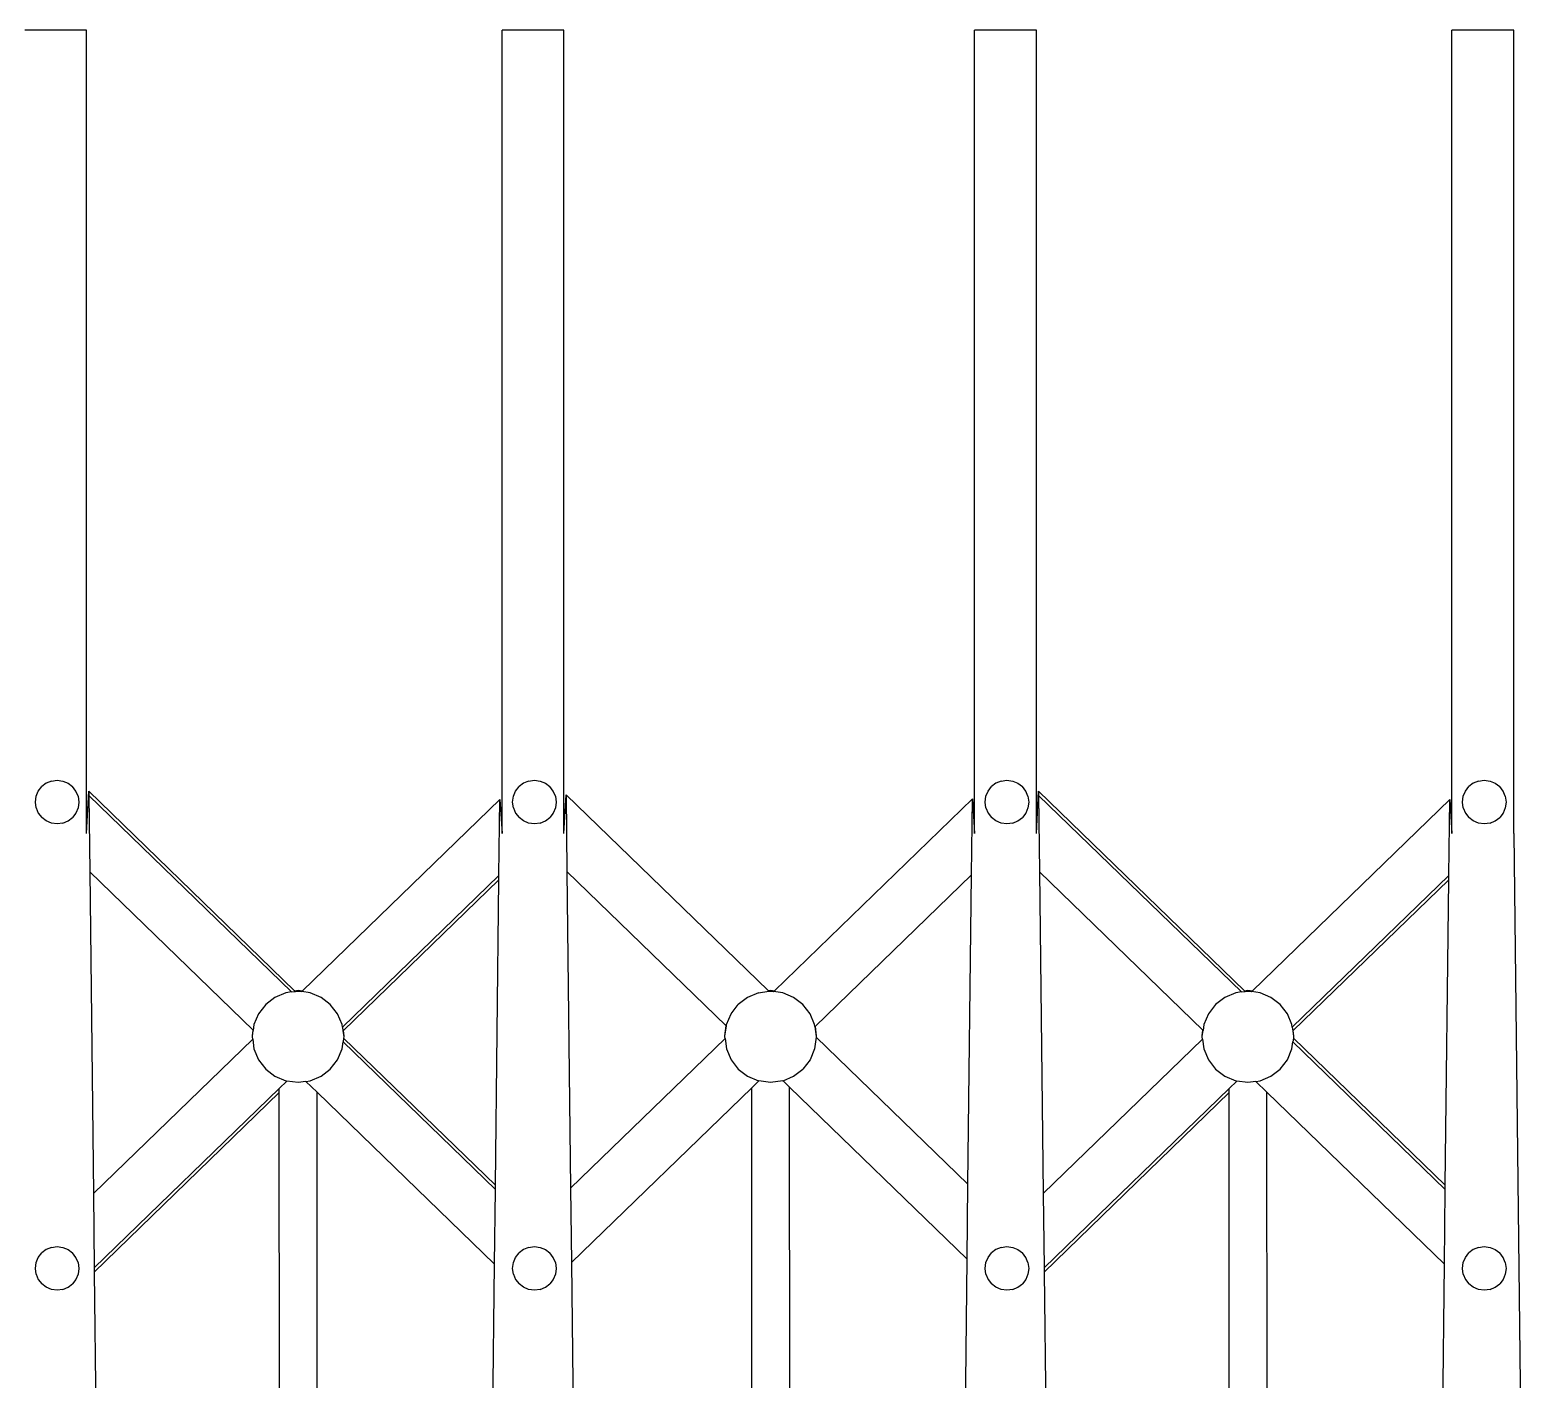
# Model space of a CAD drawing. Extents: x -202236 to 1002404, y -663931 to 1550022.
# Drawn here: x -54808 to -53978, y -350982 to -350237 of the extents above; entities that cross this region are included whole.
import ezdxf

# ---------------------------------------------------------------- set-up
doc = ezdxf.new("R2010")
doc.units = 0

msp = doc.modelspace()

# ---------------------------------------------------------------- linework, layer by layer
at = {"color": 250}
for p, q in [((-54776.4, -350237.03), (-54810.49, -350237.03)), ((-54776.4, -350680.35), (-54776.4, -350237.03)), ((-54513.03, -350237.03), (-54547.12, -350237.03)), ((-54547.12, -350680.35), (-54547.12, -350237.03)), ((-54513.03, -350680.35), (-54513.03, -350237.03)), ((-54252.29, -350237.03), (-54286.38, -350237.03)), ((-54286.38, -350680.35), (-54286.38, -350237.03)), ((-54252.29, -350680.35), (-54252.29, -350237.03)), ((-53988.92, -350237.03), (-54023.01, -350237.03)), ((-54023.01, -350680.35), (-54023.01, -350237.03)), ((-53988.92, -350680.35), (-53988.92, -350237.03)), ((-54798.72, -350652.53), (-54801.15, -350654.41)), ((-54795.84, -350651.31), (-54798.72, -350652.53)), ((-54795.84, -350651.31), (-54792.65, -350650.88)), ((-54792.65, -350650.88), (-54789.45, -350651.31)), ((-54789.45, -350651.31), (-54786.58, -350652.53)), ((-54786.58, -350652.53), (-54784.15, -350654.41)), ((-54535.35, -350652.53), (-54537.78, -350654.41)), ((-54532.47, -350651.31), (-54535.35, -350652.53)), ((-54532.47, -350651.31), (-54529.28, -350650.88)), ((-54529.28, -350650.88), (-54526.08, -350651.31)), ((-54526.08, -350651.31), (-54523.21, -350652.53)), ((-54523.21, -350652.53), (-54520.78, -350654.41)), ((-54274.61, -350652.53), (-54277.04, -350654.41)), ((-54271.74, -350651.31), (-54274.61, -350652.53)), ((-54271.74, -350651.31), (-54268.54, -350650.88)), ((-54268.54, -350650.88), (-54265.35, -350651.31)), ((-54265.35, -350651.31), (-54262.47, -350652.53)), ((-54262.47, -350652.53), (-54260.04, -350654.41)), ((-54011.24, -350652.53), (-54013.67, -350654.41)), ((-54008.37, -350651.31), (-54011.24, -350652.53)), ((-54008.37, -350651.31), (-54005.17, -350650.88)), ((-54005.17, -350650.88), (-54001.98, -350651.31)), ((-54001.98, -350651.31), (-53999.1, -350652.53)), ((-53999.1, -350652.53), (-53996.67, -350654.41)), ((-54804.67, -350662.91), (-54804.24, -350659.71)), ((-54804.24, -350659.71), (-54803.03, -350656.84)), ((-54803.03, -350656.84), (-54801.15, -350654.41)), ((-54782.27, -350656.84), (-54784.15, -350654.41)), ((-54781.05, -350659.71), (-54782.27, -350656.84)), ((-54781.05, -350659.71), (-54780.62, -350662.91)), ((-54776.4, -350680.35), (-54775.21, -350656.87)), ((-54775.21, -350656.87), (-54661.58, -350766.97)), ((-54775.21, -350656.87), (-54775.18, -350659.22)), ((-54775.18, -350659.22), (-54663.25, -350767.68)), ((-54775.18, -350659.22), (-54774.69, -350701.43)), ((-54657.22, -350767.05), (-54548.37, -350661.54)), ((-54548.85, -350703.41), (-54548.37, -350661.54)), ((-54548.37, -350661.54), (-54547.12, -350680.35)), ((-54541.3, -350662.91), (-54540.87, -350659.71)), ((-54540.87, -350659.71), (-54539.66, -350656.84)), ((-54539.66, -350656.84), (-54537.78, -350654.41)), ((-54518.9, -350656.84), (-54520.78, -350654.41)), ((-54517.68, -350659.71), (-54518.9, -350656.84)), ((-54517.68, -350659.71), (-54517.25, -350662.91)), ((-54513.03, -350680.35), (-54511.81, -350658.93)), ((-54511.81, -350658.93), (-54400.37, -350766.91)), ((-54511.81, -350658.93), (-54511.33, -350701.14)), ((-54396.86, -350767), (-54287.62, -350661.12)), ((-54288.1, -350702.99), (-54287.62, -350661.12)), ((-54287.62, -350661.12), (-54286.38, -350680.35)), ((-54280.57, -350662.91), (-54280.14, -350659.71)), ((-54280.14, -350659.71), (-54278.92, -350656.84)), ((-54278.92, -350656.84), (-54277.04, -350654.41)), ((-54258.16, -350656.84), (-54260.04, -350654.41)), ((-54256.95, -350659.71), (-54258.16, -350656.84)), ((-54256.95, -350659.71), (-54256.52, -350662.91)), ((-54252.29, -350680.35), (-54251.1, -350656.87)), ((-54251.1, -350656.87), (-54137.47, -350766.97)), ((-54251.1, -350656.87), (-54251.07, -350659.22)), ((-54251.07, -350659.22), (-54139.14, -350767.68)), ((-54251.07, -350659.22), (-54250.59, -350701.43)), ((-54133.12, -350767.05), (-54024.26, -350661.54)), ((-54024.74, -350703.41), (-54024.26, -350661.54)), ((-54024.26, -350661.54), (-54023.01, -350680.35)), ((-54017.2, -350662.91), (-54016.77, -350659.71)), ((-54016.77, -350659.71), (-54015.55, -350656.84)), ((-54015.55, -350656.84), (-54013.67, -350654.41)), ((-53994.79, -350656.84), (-53996.67, -350654.41)), ((-53993.58, -350659.71), (-53994.79, -350656.84)), ((-53993.58, -350659.71), (-53993.15, -350662.91)), ((-54804.24, -350666.1), (-54804.67, -350662.91)), ((-54804.24, -350666.1), (-54803.03, -350668.97)), ((-54803.03, -350668.97), (-54801.15, -350671.41)), ((-54782.27, -350668.97), (-54784.15, -350671.41)), ((-54781.05, -350666.1), (-54782.27, -350668.97)), ((-54780.62, -350662.91), (-54781.05, -350666.1)), ((-54540.87, -350666.1), (-54541.3, -350662.91)), ((-54540.87, -350666.1), (-54539.66, -350668.97)), ((-54539.66, -350668.97), (-54537.78, -350671.41)), ((-54518.9, -350668.97), (-54520.78, -350671.41)), ((-54517.68, -350666.1), (-54518.9, -350668.97)), ((-54517.25, -350662.91), (-54517.68, -350666.1)), ((-54280.14, -350666.1), (-54280.57, -350662.91)), ((-54280.14, -350666.1), (-54278.92, -350668.97)), ((-54278.92, -350668.97), (-54277.04, -350671.41)), ((-54258.16, -350668.97), (-54260.04, -350671.41)), ((-54256.95, -350666.1), (-54258.16, -350668.97)), ((-54256.52, -350662.91), (-54256.95, -350666.1)), ((-54016.77, -350666.1), (-54017.2, -350662.91)), ((-54016.77, -350666.1), (-54015.55, -350668.97)), ((-54015.55, -350668.97), (-54013.67, -350671.41)), ((-53994.79, -350668.97), (-53996.67, -350671.41)), ((-53993.58, -350666.1), (-53994.79, -350668.97)), ((-53993.15, -350662.91), (-53993.58, -350666.1)), ((-54798.72, -350673.29), (-54801.15, -350671.41)), ((-54795.84, -350674.5), (-54798.72, -350673.29)), ((-54792.65, -350674.93), (-54795.84, -350674.5)), ((-54789.45, -350674.5), (-54792.65, -350674.93)), ((-54789.45, -350674.5), (-54786.58, -350673.29)), ((-54786.58, -350673.29), (-54784.15, -350671.41)), ((-54535.35, -350673.29), (-54537.78, -350671.41)), ((-54532.47, -350674.5), (-54535.35, -350673.29)), ((-54529.28, -350674.93), (-54532.47, -350674.5)), ((-54526.08, -350674.5), (-54529.28, -350674.93)), ((-54526.08, -350674.5), (-54523.21, -350673.29)), ((-54523.21, -350673.29), (-54520.78, -350671.41)), ((-54274.61, -350673.29), (-54277.04, -350671.41)), ((-54271.74, -350674.5), (-54274.61, -350673.29)), ((-54268.54, -350674.93), (-54271.74, -350674.5)), ((-54265.35, -350674.5), (-54268.54, -350674.93)), ((-54265.35, -350674.5), (-54262.47, -350673.29)), ((-54262.47, -350673.29), (-54260.04, -350671.41)), ((-54011.24, -350673.29), (-54013.67, -350671.41)), ((-54008.37, -350674.5), (-54011.24, -350673.29)), ((-54005.17, -350674.93), (-54008.37, -350674.5)), ((-54001.98, -350674.5), (-54005.17, -350674.93)), ((-54001.98, -350674.5), (-53999.1, -350673.29)), ((-53999.1, -350673.29), (-53996.67, -350671.41)), ((-53988.92, -350680.35), (-53978.34, -351603.33)), ((-54684.5, -350788.83), (-54774.69, -350701.43)), ((-54774.69, -350701.43), (-54772.66, -350878.94)), ((-54548.85, -350703.41), (-54635.22, -350787.13)), ((-54548.87, -350705.76), (-54548.85, -350703.41)), ((-54423.42, -350786.32), (-54511.33, -350701.14)), ((-54511.33, -350701.14), (-54509.32, -350876.01)), ((-54288.1, -350702.99), (-54374.46, -350786.7)), ((-54290.06, -350873.8), (-54288.1, -350702.99)), ((-54160.39, -350788.83), (-54250.59, -350701.43)), ((-54250.59, -350701.43), (-54248.55, -350878.94)), ((-54024.74, -350703.41), (-54111.11, -350787.13)), ((-54024.76, -350705.76), (-54024.74, -350703.41)), ((-54548.87, -350705.76), (-54634.88, -350789.12)), ((-54550.8, -350874.31), (-54548.87, -350705.76)), ((-54024.76, -350705.76), (-54110.77, -350789.12)), ((-54026.7, -350874.31), (-54024.76, -350705.76)), ((-54666.42, -350768.1), (-54672.44, -350770.65)), ((-54663.25, -350767.68), (-54666.42, -350768.1)), ((-54663.25, -350767.68), (-54661.14, -350767.39)), ((-54661.58, -350766.97), (-54659.71, -350766.72)), ((-54661.14, -350767.39), (-54661.58, -350766.97)), ((-54661.14, -350767.39), (-54659.72, -350767.2)), ((-54659.72, -350767.2), (-54657.66, -350767.48)), ((-54659.71, -350766.72), (-54657.22, -350767.05)), ((-54657.66, -350767.48), (-54657.22, -350767.05)), ((-54653.02, -350768.1), (-54657.66, -350767.48)), ((-54647, -350770.65), (-54653.02, -350768.1)), ((-54405.68, -350768.1), (-54411.7, -350770.65)), ((-54405.68, -350768.1), (-54399.94, -350767.33)), ((-54400.37, -350766.91), (-54398.97, -350766.72)), ((-54400.37, -350766.91), (-54399.94, -350767.33)), ((-54399.94, -350767.33), (-54398.98, -350767.2)), ((-54398.98, -350767.2), (-54397.3, -350767.43)), ((-54398.97, -350766.72), (-54396.86, -350767)), ((-54397.3, -350767.43), (-54396.86, -350767)), ((-54392.28, -350768.1), (-54397.3, -350767.43)), ((-54386.26, -350770.65), (-54392.28, -350768.1)), ((-54142.31, -350768.1), (-54148.33, -350770.65)), ((-54139.14, -350767.68), (-54142.31, -350768.1)), ((-54139.14, -350767.68), (-54137.04, -350767.39)), ((-54137.47, -350766.97), (-54135.6, -350766.72)), ((-54137.04, -350767.39), (-54137.47, -350766.97)), ((-54137.04, -350767.39), (-54135.61, -350767.2)), ((-54135.61, -350767.2), (-54133.55, -350767.48)), ((-54135.6, -350766.72), (-54133.12, -350767.05)), ((-54133.55, -350767.48), (-54133.12, -350767.05)), ((-54128.91, -350768.1), (-54133.55, -350767.48)), ((-54122.89, -350770.65), (-54128.91, -350768.1)), ((-54677.54, -350774.59), (-54681.48, -350779.69)), ((-54672.44, -350770.65), (-54677.54, -350774.59)), ((-54641.9, -350774.59), (-54647, -350770.65)), ((-54637.95, -350779.69), (-54641.9, -350774.59)), ((-54420.75, -350779.69), (-54416.8, -350774.59)), ((-54411.7, -350770.65), (-54416.8, -350774.59)), ((-54381.16, -350774.59), (-54386.26, -350770.65)), ((-54377.21, -350779.69), (-54381.16, -350774.59)), ((-54153.43, -350774.59), (-54157.38, -350779.69)), ((-54148.33, -350770.65), (-54153.43, -350774.59)), ((-54117.79, -350774.59), (-54122.89, -350770.65)), ((-54113.84, -350779.69), (-54117.79, -350774.59)), ((-54684.03, -350785.71), (-54684.45, -350788.87)), ((-54681.48, -350779.69), (-54684.03, -350785.71)), ((-54635.41, -350785.71), (-54637.95, -350779.69)), ((-54635.22, -350787.13), (-54635.41, -350785.71)), ((-54424.18, -350791.93), (-54423.42, -350786.32)), ((-54424.15, -350792.13), (-54423.38, -350786.36)), ((-54423.38, -350786.36), (-54423.42, -350786.32)), ((-54423.38, -350786.36), (-54423.29, -350785.71)), ((-54423.29, -350785.71), (-54420.75, -350779.69)), ((-54374.67, -350785.71), (-54377.21, -350779.69)), ((-54374.53, -350786.76), (-54374.67, -350785.71)), ((-54159.92, -350785.71), (-54160.34, -350788.87)), ((-54157.38, -350779.69), (-54159.92, -350785.71)), ((-54111.3, -350785.71), (-54113.84, -350779.69)), ((-54111.11, -350787.13), (-54111.3, -350785.71)), ((-54772.66, -350878.94), (-54684.75, -350793.74)), ((-54684.93, -350792.41), (-54684.89, -350792.13)), ((-54684.75, -350793.74), (-54684.93, -350792.41)), ((-54684.92, -350791.93), (-54684.5, -350788.83)), ((-54684.89, -350792.13), (-54684.92, -350791.93)), ((-54684.89, -350792.13), (-54684.45, -350788.87)), ((-54684.75, -350793.74), (-54684.03, -350799.11)), ((-54684.45, -350788.87), (-54684.5, -350788.83)), ((-54635.22, -350787.13), (-54634.94, -350789.19)), ((-54634.94, -350789.19), (-54634.88, -350789.12)), ((-54634.94, -350789.19), (-54634.54, -350792.21)), ((-54634.88, -350789.12), (-54634.5, -350791.93)), ((-54634.6, -350793.11), (-54634.88, -350795.17)), ((-54634.51, -350792.41), (-54634.6, -350793.11)), ((-54634.6, -350793.11), (-54550.8, -350874.31)), ((-54634.5, -350791.93), (-54634.54, -350792.21)), ((-54634.54, -350792.21), (-54634.51, -350792.41)), ((-54509.32, -350876.01), (-54424.06, -350793.37)), ((-54424.19, -350792.41), (-54424.15, -350792.13)), ((-54424.06, -350793.37), (-54424.19, -350792.41)), ((-54424.15, -350792.13), (-54424.18, -350791.93)), ((-54424.06, -350793.37), (-54423.29, -350799.11)), ((-54373.8, -350792.66), (-54374.67, -350799.11)), ((-54374.46, -350786.7), (-54374.53, -350786.76)), ((-54374.53, -350786.76), (-54373.8, -350792.21)), ((-54374.46, -350786.7), (-54373.76, -350791.93)), ((-54373.76, -350791.93), (-54373.8, -350792.21)), ((-54373.8, -350792.21), (-54373.77, -350792.41)), ((-54373.77, -350792.41), (-54373.8, -350792.66)), ((-54373.8, -350792.66), (-54290.06, -350873.8)), ((-54248.55, -350878.94), (-54160.64, -350793.74)), ((-54160.82, -350792.41), (-54160.78, -350792.13)), ((-54160.64, -350793.74), (-54160.82, -350792.41)), ((-54160.81, -350791.93), (-54160.39, -350788.83)), ((-54160.78, -350792.13), (-54160.81, -350791.93)), ((-54160.78, -350792.13), (-54160.34, -350788.87)), ((-54160.64, -350793.74), (-54159.92, -350799.11)), ((-54160.34, -350788.87), (-54160.39, -350788.83)), ((-54111.11, -350787.13), (-54110.83, -350789.19)), ((-54110.83, -350789.19), (-54110.77, -350789.12)), ((-54110.83, -350789.19), (-54110.43, -350792.21)), ((-54110.77, -350789.12), (-54110.39, -350791.93)), ((-54110.49, -350793.11), (-54110.77, -350795.17)), ((-54110.4, -350792.41), (-54110.49, -350793.11)), ((-54110.49, -350793.11), (-54026.7, -350874.31)), ((-54110.39, -350791.93), (-54110.43, -350792.21)), ((-54110.43, -350792.21), (-54110.4, -350792.41)), ((-54684.03, -350799.11), (-54681.48, -350805.13)), ((-54637.95, -350805.13), (-54635.41, -350799.11)), ((-54635.41, -350799.11), (-54634.88, -350795.17)), ((-54634.88, -350795.17), (-54550.83, -350876.61)), ((-54423.29, -350799.11), (-54420.75, -350805.13)), ((-54374.67, -350799.11), (-54377.21, -350805.13)), ((-54159.92, -350799.11), (-54157.38, -350805.13)), ((-54113.84, -350805.13), (-54111.3, -350799.11)), ((-54111.3, -350799.11), (-54110.77, -350795.17)), ((-54110.77, -350795.17), (-54026.72, -350876.61)), ((-54681.48, -350805.13), (-54677.54, -350810.23)), ((-54677.54, -350810.23), (-54672.44, -350814.18)), ((-54647, -350814.18), (-54641.9, -350810.23)), ((-54641.9, -350810.23), (-54637.95, -350805.13)), ((-54420.75, -350805.13), (-54416.8, -350810.23)), ((-54416.8, -350810.23), (-54411.7, -350814.18)), ((-54386.26, -350814.18), (-54381.16, -350810.23)), ((-54377.21, -350805.13), (-54381.16, -350810.23)), ((-54157.38, -350805.13), (-54153.43, -350810.23)), ((-54153.43, -350810.23), (-54148.33, -350814.18)), ((-54122.89, -350814.18), (-54117.79, -350810.23)), ((-54117.79, -350810.23), (-54113.84, -350805.13)), ((-54672.44, -350814.18), (-54666.42, -350816.72)), ((-54665.83, -350816.8), (-54670.06, -350820.9)), ((-54666.42, -350816.72), (-54665.83, -350816.8)), ((-54659.72, -350817.62), (-54665.83, -350816.8)), ((-54655.39, -350817.04), (-54659.72, -350817.62)), ((-54655.39, -350817.04), (-54653.02, -350816.72)), ((-54649.24, -350823), (-54655.39, -350817.04)), ((-54653.02, -350816.72), (-54647, -350814.18)), ((-54411.7, -350814.18), (-54405.68, -350816.72)), ((-54405.47, -350816.75), (-54409.32, -350820.49)), ((-54405.68, -350816.72), (-54405.47, -350816.75)), ((-54398.98, -350817.62), (-54405.47, -350816.75)), ((-54392.28, -350816.72), (-54398.98, -350817.62)), ((-54392.28, -350816.72), (-54392.12, -350816.65)), ((-54392.12, -350816.65), (-54386.26, -350814.18)), ((-54388.5, -350820.16), (-54392.12, -350816.65)), ((-54148.33, -350814.18), (-54142.31, -350816.72)), ((-54141.72, -350816.8), (-54145.95, -350820.9)), ((-54142.31, -350816.72), (-54141.72, -350816.8)), ((-54135.61, -350817.62), (-54141.72, -350816.8)), ((-54131.28, -350817.04), (-54135.61, -350817.62)), ((-54131.28, -350817.04), (-54128.91, -350816.72)), ((-54125.13, -350823), (-54131.28, -350817.04)), ((-54128.91, -350816.72), (-54122.89, -350814.18)), ((-54670.06, -350820.9), (-54772.19, -350919.89)), ((-54670.06, -350823.23), (-54772.16, -350922.19)), ((-54670.06, -350823.23), (-54670.06, -350820.9)), ((-54669.97, -351129.65), (-54670.06, -350823.23)), ((-54649.14, -351127.71), (-54649.24, -350823)), ((-54551.3, -350917.9), (-54649.24, -350823)), ((-54409.32, -350820.49), (-54508.85, -350916.96)), ((-54409.23, -351126.81), (-54409.32, -350820.49)), ((-54290.53, -350915.09), (-54388.5, -350820.16)), ((-54388.41, -351127.29), (-54388.5, -350820.16)), ((-54145.95, -350820.9), (-54248.08, -350919.89)), ((-54145.95, -350823.23), (-54248.05, -350922.19)), ((-54145.95, -350823.23), (-54145.95, -350820.9)), ((-54145.86, -351129.65), (-54145.95, -350823.23)), ((-54125.03, -351127.71), (-54125.13, -350823)), ((-54027.2, -350917.9), (-54125.13, -350823)), ((-54551.3, -350917.9), (-54550.83, -350876.61)), ((-54550.83, -350876.61), (-54550.8, -350874.31)), ((-54509.32, -350876.01), (-54508.85, -350916.96)), ((-54290.53, -350915.09), (-54290.06, -350873.8)), ((-54027.2, -350917.9), (-54026.72, -350876.61)), ((-54026.72, -350876.61), (-54026.7, -350874.31)), ((-54772.66, -350878.94), (-54772.19, -350919.89)), ((-54248.55, -350878.94), (-54248.08, -350919.89)), ((-54798.72, -350909.78), (-54801.15, -350911.66)), ((-54795.84, -350908.56), (-54798.72, -350909.78)), ((-54795.84, -350908.56), (-54792.65, -350908.13)), ((-54792.65, -350908.13), (-54789.45, -350908.56)), ((-54789.45, -350908.56), (-54786.58, -350909.78)), ((-54786.58, -350909.78), (-54784.15, -350911.66)), ((-54535.35, -350909.78), (-54537.78, -350911.66)), ((-54532.47, -350908.56), (-54535.35, -350909.78)), ((-54532.47, -350908.56), (-54529.28, -350908.13)), ((-54529.28, -350908.13), (-54526.08, -350908.56)), ((-54526.08, -350908.56), (-54523.21, -350909.78)), ((-54523.21, -350909.78), (-54520.78, -350911.66)), ((-54274.61, -350909.78), (-54277.04, -350911.66)), ((-54271.74, -350908.56), (-54274.61, -350909.78)), ((-54271.74, -350908.56), (-54268.54, -350908.13)), ((-54268.54, -350908.13), (-54265.35, -350908.56)), ((-54265.35, -350908.56), (-54262.47, -350909.78)), ((-54262.47, -350909.78), (-54260.04, -350911.66)), ((-54011.24, -350909.78), (-54013.67, -350911.66)), ((-54008.37, -350908.56), (-54011.24, -350909.78)), ((-54008.37, -350908.56), (-54005.17, -350908.13)), ((-54005.17, -350908.13), (-54001.98, -350908.56)), ((-54001.98, -350908.56), (-53999.1, -350909.78)), ((-53999.1, -350909.78), (-53996.67, -350911.66)), ((-54804.67, -350920.16), (-54804.24, -350916.97)), ((-54804.24, -350916.97), (-54803.03, -350914.09)), ((-54803.03, -350914.09), (-54801.15, -350911.66)), ((-54782.27, -350914.09), (-54784.15, -350911.66)), ((-54781.05, -350916.97), (-54782.27, -350914.09)), ((-54781.05, -350916.97), (-54780.62, -350920.16)), ((-54552.64, -351034.16), (-54551.3, -350917.9)), ((-54541.3, -350920.16), (-54540.87, -350916.97)), ((-54540.87, -350916.97), (-54539.66, -350914.09)), ((-54539.66, -350914.09), (-54537.78, -350911.66)), ((-54518.9, -350914.09), (-54520.78, -350911.66)), ((-54517.68, -350916.97), (-54518.9, -350914.09)), ((-54517.68, -350916.97), (-54517.25, -350920.16)), ((-54508.85, -350916.96), (-54507.54, -351031.55)), ((-54291.89, -351033.74), (-54290.53, -350915.09)), ((-54280.57, -350920.16), (-54280.14, -350916.97)), ((-54280.14, -350916.97), (-54278.92, -350914.09)), ((-54278.92, -350914.09), (-54277.04, -350911.66)), ((-54258.16, -350914.09), (-54260.04, -350911.66)), ((-54256.95, -350916.97), (-54258.16, -350914.09)), ((-54256.95, -350916.97), (-54256.52, -350920.16)), ((-54028.53, -351034.16), (-54027.2, -350917.9)), ((-54017.2, -350920.16), (-54016.77, -350916.97)), ((-54016.77, -350916.97), (-54015.55, -350914.09)), ((-54015.55, -350914.09), (-54013.67, -350911.66)), ((-53994.79, -350914.09), (-53996.67, -350911.66)), ((-53993.58, -350916.97), (-53994.79, -350914.09)), ((-53993.58, -350916.97), (-53993.15, -350920.16)), ((-54804.24, -350923.36), (-54804.67, -350920.16)), ((-54804.24, -350923.36), (-54803.03, -350926.23)), ((-54803.03, -350926.23), (-54801.15, -350928.66)), ((-54782.27, -350926.23), (-54784.15, -350928.66)), ((-54781.05, -350923.36), (-54782.27, -350926.23)), ((-54780.62, -350920.16), (-54781.05, -350923.36)), ((-54772.19, -350919.89), (-54772.16, -350922.19)), ((-54772.16, -350922.19), (-54770.91, -351031.84)), ((-54540.87, -350923.36), (-54541.3, -350920.16)), ((-54540.87, -350923.36), (-54539.66, -350926.23)), ((-54539.66, -350926.23), (-54537.78, -350928.66)), ((-54518.9, -350926.23), (-54520.78, -350928.66)), ((-54517.68, -350923.36), (-54518.9, -350926.23)), ((-54517.25, -350920.16), (-54517.68, -350923.36)), ((-54280.14, -350923.36), (-54280.57, -350920.16)), ((-54280.14, -350923.36), (-54278.92, -350926.23)), ((-54278.92, -350926.23), (-54277.04, -350928.66)), ((-54258.16, -350926.23), (-54260.04, -350928.66)), ((-54256.95, -350923.36), (-54258.16, -350926.23)), ((-54256.52, -350920.16), (-54256.95, -350923.36)), ((-54248.08, -350919.89), (-54248.05, -350922.19)), ((-54248.05, -350922.19), (-54246.8, -351031.84)), ((-54016.77, -350923.36), (-54017.2, -350920.16)), ((-54016.77, -350923.36), (-54015.55, -350926.23)), ((-54015.55, -350926.23), (-54013.67, -350928.66)), ((-53994.79, -350926.23), (-53996.67, -350928.66)), ((-53993.58, -350923.36), (-53994.79, -350926.23)), ((-53993.15, -350920.16), (-53993.58, -350923.36)), ((-54798.72, -350930.54), (-54801.15, -350928.66)), ((-54795.84, -350931.76), (-54798.72, -350930.54)), ((-54792.65, -350932.19), (-54795.84, -350931.76)), ((-54789.45, -350931.76), (-54792.65, -350932.19)), ((-54789.45, -350931.76), (-54786.58, -350930.54)), ((-54786.58, -350930.54), (-54784.15, -350928.66)), ((-54535.35, -350930.54), (-54537.78, -350928.66)), ((-54532.47, -350931.76), (-54535.35, -350930.54)), ((-54529.28, -350932.19), (-54532.47, -350931.76)), ((-54526.08, -350931.76), (-54529.28, -350932.19)), ((-54526.08, -350931.76), (-54523.21, -350930.54)), ((-54523.21, -350930.54), (-54520.78, -350928.66)), ((-54274.61, -350930.54), (-54277.04, -350928.66)), ((-54271.74, -350931.76), (-54274.61, -350930.54)), ((-54268.54, -350932.19), (-54271.74, -350931.76)), ((-54265.35, -350931.76), (-54268.54, -350932.19)), ((-54265.35, -350931.76), (-54262.47, -350930.54)), ((-54262.47, -350930.54), (-54260.04, -350928.66)), ((-54011.24, -350930.54), (-54013.67, -350928.66)), ((-54008.37, -350931.76), (-54011.24, -350930.54)), ((-54005.17, -350932.19), (-54008.37, -350931.76)), ((-54001.98, -350931.76), (-54005.17, -350932.19)), ((-54001.98, -350931.76), (-53999.1, -350930.54)), ((-53999.1, -350930.54), (-53996.67, -350928.66))]:
    msp.add_line(p, q, dxfattribs=at)

doc.saveas('drawing.dxf')
